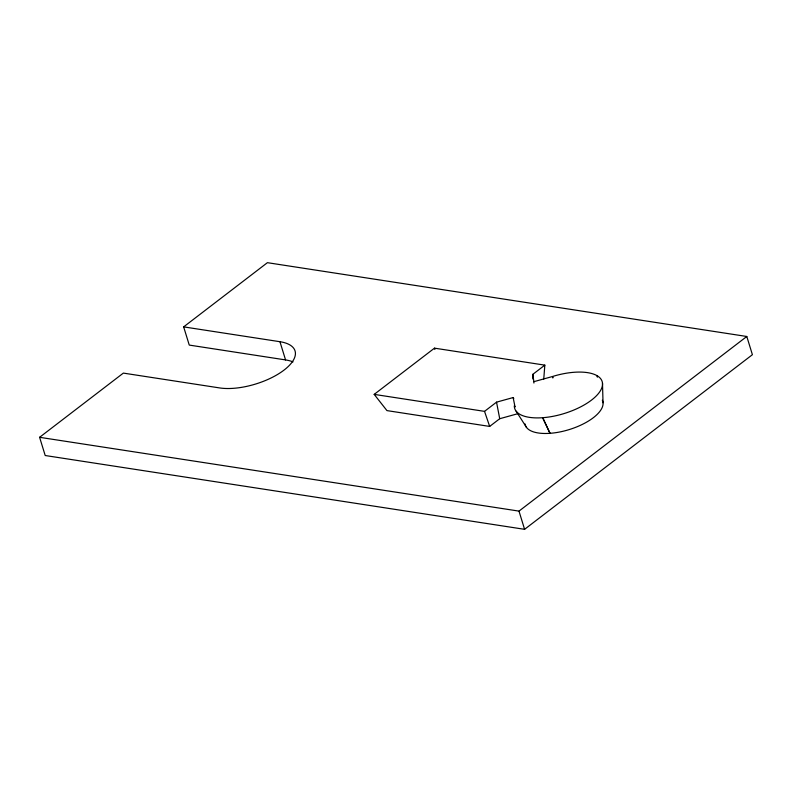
<?xml version="1.0" encoding="UTF-8"?>
<svg xmlns="http://www.w3.org/2000/svg" width="792" height="792" viewBox="0 0 792 792"><rect width="100%" height="100%" fill="white"/><g stroke="black" fill="none" stroke-linecap="round" stroke-linejoin="round"><path stroke-width="1.19" d="M543.758 379.022L544.827 365.142L434.491 348.153L374.19 394.376L386.942 410.603L489.674 426.423L499.722 418.72L517.542 413.78M183.655 326.878L267.409 262.677L746.797 336.481L752.4 354.697L524.591 529.323L45.203 455.519L39.6 437.303L123.354 373.101L219.651 387.932A47.332 20.077 -17.1 0 0 284.041 370.092A47.332 20.077 -17.1 0 0 279.952 341.708L183.655 326.878L189.258 345.084L285.556 359.915A47.332 20.077 -17.1 0 1 293 361.904M374.19 394.376L484.526 411.365L496.534 402.158L513.147 397.554L513.8 398.465M532.917 379.022L532.808 374.349L544.827 365.142M39.6 437.303L518.988 511.117L746.797 336.481M533.917 383.041L533.867 381.675L552.38 376.547L552.767 377.814M516.156 411.226L526.571 427.512M514.998 406.771L513.147 397.554M514.988 406.86L514.325 405.811A45.758 19.414 -17.1 0 0 560.201 414.671A45.758 19.414 -17.1 0 0 602.365 382.348A45.758 19.414 -17.1 0 0 552.578 376.477L552.964 377.754M542.728 417.701L550.054 433.303M542.629 417.711L549.965 433.313M484.526 411.365L489.674 426.423M518.988 511.117L524.591 529.323M279.952 341.708L285.556 359.915M434.491 348.153L434.867 349.49M496.534 402.158L499.722 418.72M532.808 374.349L533.867 381.675M597.277 375.824L597.346 377.091L597.326 375.853M602.494 383.239L603.029 402.772M602.316 400.217A40.501 17.177 -17.1 0 1 569.052 429.63A40.501 17.177 -17.1 0 1 525.066 423.958"/></g></svg>
